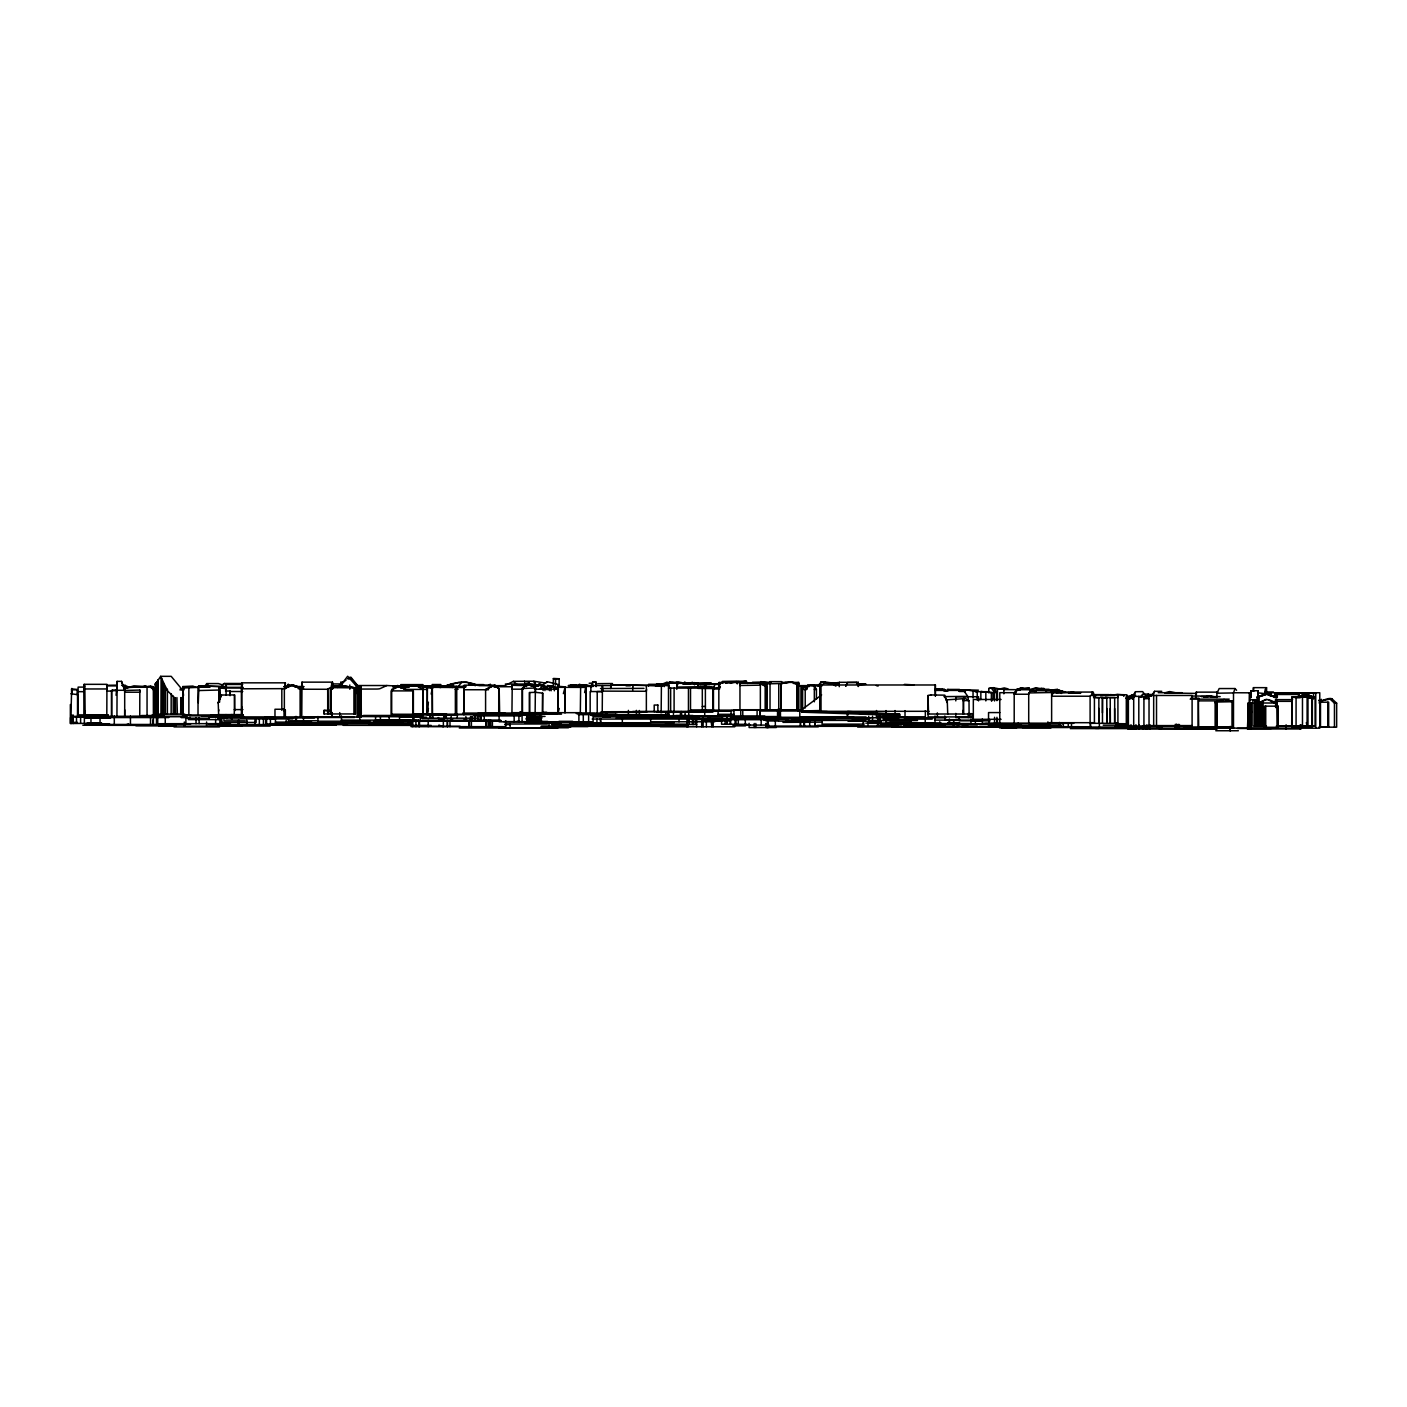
<?xml version="1.0" encoding="UTF-8"?>
<svg xmlns="http://www.w3.org/2000/svg" width="1407" height="1407" viewBox="0 0 1407 1407"><rect width="100%" height="100%" fill="white"/><g stroke="black" fill="none" stroke-linecap="round" stroke-linejoin="round"><path stroke-width="1.5" d="M802.641 711.045L802.641 687.337L800.952 686.933L800.952 710.781M124.713 709.814L124.695 716.251L124.695 687.689L151.2 686.405L153.785 690.345L153.785 716.251L70.913 716.356L71.528 693.757M1102.42 712.804L1102.472 698.065M125.012 689.975L125.03 685.332L121.582 685.35M183.086 690.714L171.179 676.327L160.662 676.327L167.38 690.731L175.013 698.118M863.388 725.924L863.423 721.721L863.212 726.311L818.522 726.311M963.25 698.54L963.215 700.58L963.25 698.54L965.237 698.382L969.018 700.58L969.106 717.289L971.938 717.289L971.938 713.666L969.106 713.666M356.903 685.754L361.142 685.754L360.72 716.99M116.939 716.251L117.115 681.375L121.53 681.375L124.449 689.254M226.052 689.219L226.175 684.47L242.708 684.47M543.084 686.51L541.519 685.279L512.042 685.279L511.937 689.184L523.105 689.184M124.695 690.046L124.643 692.209L139.75 692.209L139.821 690.046L124.695 690.468M400.678 688.164L400.766 684.611L422.891 684.611L422.804 688.076M106.809 716.251L106.932 684.33L84.209 684.33L84.068 715.09L107.882 715.213M340.775 685.596L340.863 682.237L343.501 682.254M1250.542 697.573L1250.805 690.749L1258.139 690.749L1257.946 697.45L1257.946 692.86L1264.682 693.581L1266.546 687.671L1253.461 687.636L1253.004 691.101M77.983 714.791L78.124 687.108L84.367 687.108M301.766 716.937L302.013 682.149L332.492 682.149L332.72 688.867M332.245 689.289L332.492 682.149M243.059 687.337L219.51 687.337L220.196 695.023M217.979 702.849L221.497 695.023L234.547 694.935L234.265 714.598M526.587 686.51L526.71 683.116L528.821 683.098L535.522 687.988L535.522 692.068M486.048 720.138L485.767 726.663L485.767 720.138M1249.469 721.562L1249.891 711.432L1251.685 711.432L1251.228 712.733L1249.891 711.432M661.501 685.754L610.814 684.857L610.656 688.48L600.508 688.498M407.608 687.443L407.696 685.543L423.19 685.543L423.648 687.513M427.271 713.912L427.429 686.335L399.254 685.965L391.691 689.43L391.691 714.246M697.802 687.091L697.978 683.239L698.523 686.194M581.759 686.071L581.021 685.561L610.814 685.561L610.656 688.498L643.984 688.375M243.165 714.844L182.822 715.02L182.892 686.563L192.829 686.071L196.276 687.407M683.784 684.083L711.326 683.116L677.013 683.239L676.785 687.091L697.802 686.739M241.388 688.797L241.846 682.835L285.34 682.835L285.005 688.639L241.388 688.797L241.388 716.937M541.519 685.279L541.185 689.184M339.667 686.387L339.826 683.943L331.384 683.943M1150.223 696.201L1150.293 695.216L1150.733 696.201M433.321 687.742L433.391 686.845L424.738 686.845M584.608 692.578L585.875 686.423L585.769 713.103L585.875 686.352L580.405 686.37L580.317 687.39M847.77 712.857L847.419 716.954L847.419 712.821M428.379 702.163L427.236 714.668L520.01 714.51M456.396 686.423L457.943 687.021M602.214 714.65L602.407 689.342M595.97 686.44C599.276 680.32 589.304 680.32 592.558 686.44M711.115 686.774L699.367 686.792M646.604 689.342L646.358 691.277L602.214 691.118M511.937 713.261L512.218 686.053M839.258 686.722L839.258 682.307L858.252 682.307L857.619 684.189M1276.237 697.643L1277.275 694.478L1299.101 694.478L1299.101 696.588L1298.01 696.606M359.383 698.101L360.72 689.694L356.094 685.737M816.429 699.191L816.429 689.483L814.319 685.596L807.864 684.928L806.703 689.483L806.703 688.357M175.259 697.978L175.541 714.123M85.299 711.01L84.543 715.09L84.543 685.402L84.842 715.09M218.613 711.151L218.859 709.832M428.414 708.495L427.236 714.668L427.236 687.249L432.354 687.935L432.547 718.186M431.175 694.091L432.354 687.935M1298.696 696.588L1299.101 694.478M198.932 685.948L226.334 686.686L198.932 685.948L198.281 702.779M462.551 686.933L464.292 686.757M116.06 695.287L117.045 685.895L106.897 685.895L106.809 691.083L111.628 691.083M727.806 714.809L726.909 718.836L726.909 714.721M525.972 686.405L526.218 685.315M355.197 694.882L357.167 686.862L347.652 676.257L339.72 686.686L342.429 684.083M714.809 684.488L713.683 688.639L720.402 686.95M559.265 708.46L558.104 712.681L557.981 686.282L557.981 712.681M563.363 693.651L565.104 687.32M299.199 688.779L303.631 688.216M464.029 687.583L464.345 686.563M529.401 712.47L529.401 692.543L535.346 692.314L535.135 712.47M1153.318 694.9L1154.584 691.312L1161.76 691.312M1235.047 688.551L1233.499 692.93L1216.914 693.211L1219.183 688.551L1235.047 688.551L1236.577 690.292M431.175 687.671L431.632 686.458L447.197 687.161M1320.962 700.862L1321.349 699.332C1316.846 704.344 1327.241 697.01 1331.831 698.734L1336.65 703.183L1336.65 727.173L1318.764 727.173M1132.512 699.209L1135.555 691.699L1142.642 691.628L1145.122 694.917M221.497 695.023L218.226 702.849L218.613 714.51M1036.66 690.239L1030.663 689.782L1028.71 694.231L1014.201 694.231L1016.171 689.782L1020.216 690.081M806 689.782L802.078 689.149L801.902 712.171L899.724 715.477L899.724 714.246L847.577 711.467M847.577 682.588L845.8 686.088L847.577 682.588L856.617 682.483L858.675 686.036M475.144 685.754L475.654 684.769L477.87 685.455C467.616 680.619 456.22 681.727 445.949 685.807M818.276 686.299L819.859 683.274M155.438 715.055L155.28 683.837L156.669 682.166M807.372 685.473L805.209 689.483L805.209 707.985M807.442 686.264L803.52 686.616L802.078 689.149M1291.96 701.337L1277.239 701.337L1276.852 706.138M158.217 714.123L158.217 680.021L160.662 676.327M286.342 687.601L288.329 684.382L285.357 688.639M658.986 684.98L658.406 685.701L660.323 685.297M1131.07 698.189L1135.555 691.699M1151.295 696.06L1154.584 691.312M1035.499 691.98L1037.399 689.289L1048.831 689.289L1051.803 690.802M1140.549 697.081L1142.695 694.108L1148.411 694.108L1149.273 695.093L1148.13 694.513L1145.579 697.766M1145.597 698.013L1148.411 694.108M540.306 689.184L541.185 687.812M339.791 686.704L343.079 682.377M457.257 687.97L461.531 682.36M1217.618 692.138L1196.126 692.138L1196.126 697.766L1196.495 692.138M456.061 688.322L456.888 689.324M204.156 686.897L206.829 683.573L218.437 683.573L222.165 684.804L224.346 683.468L241.881 683.468M823.711 683.257L833.454 682.747L838.396 684.769M1056.094 690.802L1057.22 689.448L1059.735 690.802M1050.994 690.784L1057.22 689.448M738.358 682.571L746.167 681.129L747.75 683.538M1247.78 721.017L1247.411 728.967L1301.018 728.967L1301.018 724.798M220.723 687.46L224.346 683.468M802.641 688.164L807.442 686.616M1231.16 701.724L1232.004 700.862L1225.655 700.862M656.7 685.666L667.182 685.174M1090.108 696.219L1092.36 693.985L1092.201 692.068L1053.509 692.068L1051.627 696.219L1090.108 696.219L1090.108 722.688M682.747 683.679L683.714 682.747M490.34 684.171L488.159 685.666M180.852 714.123L181.116 697.52M285.357 716.937L285.357 709.972L284.355 710.852L283.352 709.462M522.173 712.47L522.173 688.498L528.909 682.975L535.522 687.988M820.844 685.93L824.203 683.204L832.223 683.696M393.96 688.445L397.425 685.561L407.379 687.214M392.659 689.606L393.679 689.553M558.438 684.576L547.217 681.709L545.564 683.063L533.869 681.234L513.362 681.357L503.583 686.247M1014.728 692.437L1020.462 687.953C1029.097 687.882 1010.736 689.36 1019.213 689.043M155.438 688.674L152.695 686.581L146.486 686.827M349.077 677.787L349.798 678.596L347.722 678.825L350.923 677.242L358.38 686.493L358.38 716.937M336.695 687.249L346.175 680.021M337.504 687.478L340.459 685.227M392.993 686.176L397.126 686.071L386.925 685.526L379.82 688.727A12.03 8.512 -1.7 0 1 376.548 689.043L362.144 689.061M1050.73 691.699L1051.926 690.802L1052.348 691.699M821.635 694.882L799.792 711.221L799.792 716.954L866.079 716.954M541.414 686.124L547.217 681.709M111.575 716.251L111.575 690.644L116.939 690.644L115.866 689.905L111.628 690.644L111.628 716.251M1028.71 723.638L1028.71 692.947L1031.841 690.661L1046.808 690.661M1128.308 697.467L1131.457 695.216L1135.642 695.216M155.509 684.84L155.28 683.837M535.575 686.194L540.218 683.89L548.66 689.659M106.563 685.297L116.974 685.139M111.575 690.644L112.63 689.905M395.086 688.48L397.9 686.546M546.109 689.377L547.499 688.463M152.695 686.581L154.629 688.551M1292.013 697.432L1300.56 697.432L1296.076 697.45L1296.076 726.698M663.946 685.033L670.119 681.867L664.245 685.103M499.204 712.962L485.591 712.962L485.591 689.5L494.385 685.051L499.204 689.043L499.204 713.156M495.018 685.051L485.732 689.5M397.214 686.985L399.254 685.965M958.994 690.96L961.421 689.747L978.463 690.169M1268.024 699.578C1282.744 707.95 1272.93 699.297 1265.825 699.49L1259.159 702.709L1266.511 699.49M343.449 685.754L340.16 687.302M330.663 687.618L355.443 687.865L355.443 713.947L324.032 713.947L324.032 710.394L330.311 710.394L330.416 711.344M197.385 686.704L205.053 686.159M440.338 720.982L444.014 719.294M327.708 713.947L327.708 688.955L331.349 687.443M285.357 709.972L284.021 709.972L284.355 710.852L284.355 688.515L292.533 684.91L301.028 687.794L301.028 716.937M1178.925 725.133L1175.742 726.557L1175.742 725.133M293.447 684.91L284.355 688.515M437.26 720.982L441.13 719.294M156.617 682.166A7.316 3.711 -34.9 0 0 158.006 680.091L158.217 680.021M84.701 725.221L88.659 723.497M1313.593 697.292L1305.555 693.915L1297.782 697.221L1300.824 697.133M1298.784 696.377L1305.555 693.915M661.87 684.294L667.182 682.026M1257.049 726.17L1257.049 697.063L1265.72 693.757L1274.337 696.993M1257.049 697.063L1266.74 693.757M781.184 683.573L781.078 709.796L781.184 683.573L791.789 681.762L782.011 683.468M1258.087 726.188L1258.087 697.063L1267.478 693.985L1277.275 697.643L1277.275 694.478M1258.087 697.098L1267.478 693.985M182.822 688.005L209.608 686.897M1277.257 701.653L1275.604 702.269L1275.569 699.648L1292.681 699.648M988.787 692.86L988.787 688.48L993.412 687.671L996.947 692.385L996.947 700.686M993.412 687.671L988.787 688.48M124.678 725.308L128.477 723.937M935.585 690.204L942.637 689.219M494.385 685.051L499.204 689.043M1149.994 727.841L1146.265 729.037L1146.265 725.836M125.487 688.498L133.911 685.825L146.099 686.598M142.934 686.722L145.748 685.825M365.697 722.213L369.601 720.982M543.876 686.634L554.34 686.704L554.34 690.802M355.443 687.865L343.132 685.754L331.401 687.742M685.772 684.294L694.442 682.641L700.633 684.505M725.748 683.257L732.396 681.85M1203.724 697.38L1208.595 695.937L1215.877 697.081L1209.492 695.937L1205.289 697.133M730.251 683.345L736.301 681.586L737.25 683.89M704.766 686.423L705.663 688.392M1065.345 692.314L1052.471 692.754M1297.782 696.588L1306.91 694.319L1315.088 697.538L1315.088 726.188L1276.852 726.329M1299.101 696.588L1306.91 694.319M441.78 687.232L458.383 682.518L466.544 682.184L475.654 684.769M440.039 687.601L452.948 683.96L450.011 684.699M1276.237 697.802L1275.569 696.887L1277.45 696.359M1198.711 727.384L1198.359 699.455L1198.043 727.384L1232.866 727.384L1232.866 701.706L1215.138 702.075L1215.138 727.384M786.056 682.237L781.712 683.433L781.712 681.639L769.858 681.639L769.858 683.098L760.712 683.134L764.054 685.578M445.966 685.807L447.145 685.508M150.531 686.405L153.785 690.345M714.176 688.515L713.683 686.95L711.115 686.933M1307.982 726.698L1307.982 696.553L1291.89 696.905L1291.696 726.698L1312.344 726.698L1312.344 697.186L1307.982 697.186M688.902 683.257L692.578 682.307L694.566 684.84M1305.503 697.186L1307.982 696.553M601.457 715.424L607.085 714M1000.94 688.744L1004.264 687.9L1008.045 688.902M498.746 689.201L498.729 712.962M1091.832 692.701L1093.309 692.35L1094.417 696.254L1094.417 723.321M967.805 716.919L928.092 716.919L928.04 695.48L930.994 694.935M1211.146 697.221L1213.326 696.746M539.409 689.184L540.306 688.99M455.059 687.021L452.263 685.701L452.263 687.583M1321.349 700.862L1331.831 698.734M1054.406 690.116L1059.735 690.081M1050.677 690.221L1057.536 689.518M1205.799 696.975L1211.075 696.395M534.73 685.86L540.728 684.752L546.707 687.372L538.899 684.752L532.848 685.86M810.203 684.91L820.861 684.822M661.325 686.651L661.325 684.681L655.011 685.543L664.28 684.294M804.575 686.299L808.761 685.631L797.927 685.631M803.52 687.214L802.641 687.337M1025.035 688.744L1029.308 688.164L1029.308 689.588L1035.921 687.9L1041.532 689.395M686.493 684.031L690.151 683.573M1080.488 693.317L1068.23 692.649L1079.151 692.93M1100.661 695.849L1111.178 694.583M1105.41 695.885L1116.296 694.583M801.902 712.171L835.195 712.048L899.724 715.477M742.122 683.063L762.752 682.536L757.072 683.046M1266.159 687.636L1266.054 692.86M709.673 684.488L699.807 684.541L719.135 683.802M930.484 694.935L944.748 695.164L947.228 702.585L947.228 699.824L963.654 698.663L963.654 714.017M1296.076 697.45L1302.477 697.01L1302.477 726.698M698.382 686.809L705.663 686.335M549.75 686.546L553.901 686.317L557.102 689.184L554.34 689.131M719.575 682.747L722.952 683.046M829.479 682.817L836.039 683.362L832.715 682.712M1169.674 692.701L1164.978 692.701M459.104 686.792L452.298 687.108L465.506 687.003M148.227 686.51L151.2 686.405M1313.839 697.555L1315.088 697.538M126.349 687.337L147.049 686.528L147.049 716.251M1275.199 697.802L1275.199 693.968L1296.849 694.249M1149.027 698.593L1143.926 698.769L1146.512 695.744L1151.471 695.744M401.03 686.546L409.367 686.264M537.333 685.877L538.828 685.825M859.8 684.523L865.551 684.242M219.58 690.01L198.563 690.556M1061.933 692.314L1028.71 692.947M935.602 689.606L939.753 689.219M760.747 685.156L739.959 685.49L740.064 683.046L760.8 683.046M589.146 683.222L590.87 683.204M947.228 699.824L947.738 714.017M598.01 683.661L612.52 683.521M980.855 691.54L994.556 692.842L980.855 691.54L980.855 699.437L979.589 699.437M520.52 715.037L535.24 714.897M943.904 696.623L967.805 696.395L963.584 690.415L935.022 690.415M683.116 684.083L686.071 684.048M532.655 685.068L539.162 685.016M698.663 684.083L703.095 684.048M816.429 689.483L814.336 689.483L814.319 685.596M936.147 689.518L944.677 689.465L945.785 690.784M693.651 683.908L700.528 684.119L699.42 683.872M936.534 689.536L939.753 689.518M597.535 691.558L602.425 691.54L602.425 685.543L602.618 690.538M712.769 688.639L719.469 688.639L697.802 688.392M548.66 689.324L546.707 689.659M230.08 695.726L229.957 691.013L225.489 691.03M324.032 710.394L330.381 711.151M793.372 683.415L797.241 683.397L797.54 710.271M423.613 686L447.69 685.965L451.506 687.32M493.751 686.757L511.937 686.739M116.939 690.292L124.695 690.274L121.53 681.375M1056.182 692.754L1061.933 692.736M1108.892 694.653L1091.639 694.689L1117.774 694.741L1117.774 697.573M553.356 684.857L553.356 678.596L559.142 678.754L559.142 685.068M746.167 681.129L722.143 681.586L739.185 681.586M822.673 682.078L825.364 682.078M592.558 682.219L595.97 682.219M671.684 682.342L679.124 682.254M752.499 682.237L771.335 682.237M781.694 682.413L798.859 682.413L798.859 711.01L760.747 711.01M667.375 682.764L695.427 682.764M740.539 682.501L718.836 682.501L718.836 710.236M528.909 682.975L522.173 688.498L535.276 688.005L535.276 692.543M667.727 682.8L677.717 682.8L677.805 684.558M824.326 683.081L827.896 683.081M834.122 683.239L837.904 683.239L820.844 682.043L820.844 709.902M719.329 683.644L704.784 684.418L720.173 684.418M797.734 683.609L799.282 683.609M698.417 683.714L677.013 683.239M699.42 683.767L706.543 684.717M505.342 684.031L532.55 684.031M664.755 684.242L656.436 684.242L661.061 684.998M760.607 684.013L782.116 683.485M856.582 684.242L866.079 684.242M432.09 684.523L440.919 684.523M662.222 684.312L648.592 684.312L648.592 686.053M857.602 684.33L865.551 684.33M904.455 684.365L913.882 684.892M468.724 684.593L483.568 684.593M538.899 684.752L540.728 684.752M661.413 684.734L661.167 711.731M356.921 685.526L386.925 685.526M478.82 685.666L505.412 685.666M526.57 685.578L512.042 685.279M572.983 685.455L568.252 685.561L571.91 685.842M576.395 685.473L574.619 685.473L584.433 685.877M669.116 685.614L610.814 684.857M698.558 685.614L698.523 687.091M331.419 685.754L342.042 685.754M538.688 685.789L530.545 685.719L541.255 685.174L544.949 686.194L544.949 690.573M626.045 685.825L630.354 685.807M821.987 685.895L798.402 685.807M331.102 686.194L339.579 686.194M356.534 686.194L360.772 686.194M284.038 686.546L288.382 686.546M294.907 686.546L303.613 686.546M465.77 686.352L427.57 686.546L427.236 687.583L432.354 687.583M551.21 686.317L553.901 686.317M580.405 686.423L591.239 686.423L591.239 687.302L590.87 685.543L590.87 691.558M284.003 686.827L288.224 686.827M294.555 686.827L303.842 686.616M406.57 686.809L398.515 686.546M465.84 686.897L423.173 686.809L445.544 686.809M803.52 686.616L809.113 686.616M392.746 686.95L405.638 687.443M550.418 687.144L558.896 687.144M358.38 687.284L359.401 687.284L359.401 714.862L360.385 714.862M394.329 687.267L409.226 687.267M422.487 687.267L457.732 687.513M585.769 687.39L558.104 687.32L558.35 685.508L558.526 687.32M124.695 687.689L125.188 690.468M151.059 687.83L155.438 687.83M219.228 687.97L242.848 687.97M292.533 684.91L301.028 687.794M668.518 688.093L713.455 688.111L713.455 710.482L689.905 710.57M225.489 688.621L218.859 687.583L218.859 702.251M1022.977 688.164L1029.308 688.164M1034.901 688.41L1043.959 688.41M84.068 688.973L106.809 688.955M180.272 688.779L184.405 688.779M327.708 688.955L328.007 713.947M534.484 689.166L558.526 689.166M427.271 689.43L405.181 689.43L398.445 686.141M457.715 689.324L456.536 687.636L455.376 689.324L456.536 687.636L457.732 689.324L455.358 689.324L455.376 714.949M934.828 689.465L944.677 689.465M959.539 689.43L947.368 689.43L951.185 690.221M994.098 688.603L991.179 688.005L1003.877 689.272L1003.877 693.827M488.51 689.747L464.029 689.747L464.187 685.174L492.098 685.121L495.581 687.232M499.204 689.747L499.643 713.156M1003.877 689.588L1030.663 689.782M1041.532 689.588L1038.208 689.395L1041.532 689.588L1041.532 688.41M77.244 689.817L71.616 689.817L71.863 688.428L72.074 694.46M179.903 689.905L183.948 689.905M1045.594 690.802L1062.69 690.802M975.262 691.699L989.297 691.699M602.425 691.54L590.166 691.558L590.166 713.103M965.431 691.47L959.187 691.47L965.747 689.799L977.232 691.699L977.232 700.018M1054.16 691.699L1065.416 691.699M1264.77 691.963L1273.441 691.963M1071.079 692.174L1073.787 692.174M1265.35 692.754L1315.756 692.754L1315.756 728.193M991.02 687.671L994.556 692.385L996.947 692.385L994.063 690.432M1016.241 692.684L999.779 692.684L999.779 723.515M1062.338 692.736L1080.805 692.736M1158.19 692.701L1182.003 692.701M1297.729 692.754L1319.766 692.754L1319.766 728.193L1216.914 728.087M542.645 712.47L542.645 693.106L542.416 712.47M1148.094 694.495L1152.755 694.495M70.913 693.757L78.141 694.724L77.156 694.583L77.156 689.43L71.528 688.867L71.616 693.897M1123.788 694.865L1116.666 694.513L1126.919 694.812L1126.919 723.761M1148.182 695.111L1152.421 695.111M1091.814 695.586L1095.437 695.48M1126.919 696.201L1133.268 696.201M1191.606 696.043L1210.706 696.043M1276.325 696.219L1270.451 696.219L1270.451 692.807M1148.2 696.377L1133.69 696.377L1133.69 726.557M1297.535 696.518L1301.493 696.518M1201.261 696.623L1220.186 696.623M1303.621 696.905L1306.47 696.905M1138.808 696.905L1147.901 696.905M1300.56 697.432L1292.013 697.186L1292.013 726.698M1093.556 697.573L1117.914 697.573M1133.972 697.52L1128.396 697.52L1128.396 726.188L1163.695 726.188M1098.849 697.854L1094.417 697.239M1126.303 697.819L1130.718 697.819M1308.879 698.065L1312.027 698.065L1312.027 726.469M1102.384 698.065L1106.869 698.065M1128.801 698.998L1128.801 697.89L1131.879 697.89M1126.233 698.382L1132.793 698.382M963.654 698.663L963.285 700.58L969.018 700.58M1190.181 699.156L1229.243 699.156M1001.081 699.472L973.327 699.49L973.327 719.311L1001.081 719.311M1249.908 699.736L1257.946 699.736M1319.625 699.56L1319.238 703.183M1226.412 699.912L1227.467 699.912M1318.764 700.352L1320.962 700.352M1198.711 700.879L1224.002 700.862M1319.942 702.199L1328.665 702.199L1328.665 726.768L1319.942 726.768M1249.821 703.183L1247.78 703.183L1247.78 728.967M1252.986 703.254L1250.454 703.254L1250.647 728.967M71.247 704.608L70.35 704.608L70.35 723.515L101.55 723.268M657.896 705.048L654.185 705.048L654.255 711.731M702.269 706.437L705.399 706.437M284.355 709.251L274.981 709.251L274.981 716.937M234.265 709.603L242.901 709.603M739.959 709.726L761.451 709.726M702.269 709.955L705.399 709.955M735.052 709.972L797.241 709.796M691.03 710.113L747.75 710.166M760.712 710.271L799.282 710.218M733.962 710.623L731.077 710.623L731.077 714.316M820.299 710.535L801.902 710.94L827.316 711.573M632.693 711.485L730.479 711.238M929.06 711.309L819.982 711.309L819.982 684.98L935.462 684.98L935.462 695.937M610.656 711.713L679.37 711.678M602.214 711.924L646.868 711.924M668.518 711.924L691.101 711.924M542.733 712.276L546.707 712.276M600.508 712.188L630.354 712.276M656.436 712.311L712.927 712.135M511.937 712.681L580.88 712.681M999.779 712.575L988.541 712.575L988.541 719.311M462.692 713.103L548.66 712.997M602.618 713.103L580.317 713.103L580.651 685.508L580.88 687.32M477.677 713.455L505.623 713.455M516.686 713.349L557.102 713.542M462.692 713.736L478.978 713.736M576.254 713.595L594.686 713.595M155.28 714.123L184.739 714.123M412.532 713.912L446.564 714.053M520.379 714.158L561.499 714.158M590.782 714.14L615.774 714.14M928.04 714.017L969.018 714.017M358.38 714.281L359.401 714.281M517.969 714.387L391.146 714.246L391.146 690.89L413.377 690.89L413.377 714.246M615.615 714.422L617.304 714.422M660.657 714.334L661.906 714.334M718.098 714.316L733.962 714.316M869.737 713.56L891.862 714.246M893.832 714.246L899.724 714.246M217.979 714.598L242.901 714.598M578.207 714.65L641.275 714.563M77.526 714.879L108.304 714.862M415.452 714.897L457.732 714.949M591.133 714.897L668.782 714.879M152.026 715.055L159.958 715.055M182.488 715.196L190.719 715.196M520.379 715.073L525.972 715.073M141.491 715.53L164.162 715.53M185.882 715.424L190.807 715.424M210.364 715.53L222.675 715.53M363.393 715.46L417.052 715.46M419.99 715.46L421.133 715.46M591.046 715.424L668.589 715.407M675.712 715.495L693.035 715.495M719.452 715.583L731.587 715.583M189.769 715.829L220.002 715.829M473.825 715.899L520.783 715.899L520.783 711.801M731.499 715.829L668.483 715.811L668.518 685.614M153.451 716.198L163.106 716.198M201.465 716.216L243.71 716.216M359.893 716.11L423.12 715.97M526.57 716.181L541.801 716.181M637.617 716.181L657.157 716.181M689.342 716.163L764.845 716.128M163.054 716.409L185.988 716.409M222.2 716.392L242.901 716.392M534.941 716.427L545.054 716.427M656.19 716.409L666.179 716.409M132.487 716.655L186.955 716.532M208.553 716.638L243.657 716.603M361.247 716.55L400.977 716.761M689.342 716.62L710.007 716.62M733.821 716.55L778.282 716.55L778.282 710.183M876.508 716.796L925.349 716.796M209.027 716.849L361.318 716.99L361.142 685.754M593.631 716.919L688.515 716.972M690.556 716.796L699.138 716.796M748.823 717.007L775.714 717.007M74.747 717.218L166.659 717.271M265.079 717.165L272.765 717.165M400.555 717.236L426.532 717.236M602.794 717.201L610.339 717.201M690.151 717.236L665.722 717.236L665.722 713.191M730.409 717.253L853.82 717.324M897.174 717.253L907.11 717.253M84.156 717.552L168.787 717.552M181.169 717.605L189.91 717.605M302.98 717.482L354.511 717.482M537.456 717.464L530.034 717.711M635.454 717.517L666.883 717.588M973.345 717.588L955.793 717.588L955.793 713.402M263.584 717.939L314.5 717.922M526.693 717.711L541.431 717.711M629.404 717.676L692.736 717.763M803.907 717.834L807.126 717.834M827.703 717.869L899.108 717.693M904.226 717.834L945.785 717.834M85.933 718.203L110.502 718.203M186.252 718.203L209.397 718.203M218.067 718.08L226.773 718.08M241.054 718.221L271.973 718.186M477.87 718.186L422.118 718.186L422.118 713.894M526.482 718.08L542.012 717.975M616.213 718.08L642.507 718.08M663.506 718.027L693.405 718.027M708.002 718.186L722.442 718.186M777.649 718.062L826.929 718.027M526.253 718.414L536.331 718.414M675.114 718.274L748.436 718.467M854.295 718.291L869.649 718.291M275.438 718.643L270.425 718.643L270.425 723.638L412.409 723.726M422.065 718.836L452.896 718.836M530.263 718.836L540.499 718.836M869.579 718.66L722.442 718.836L722.442 714.721M292.832 718.907L225.982 718.907L225.982 714.545M592.171 719.065L712.206 719.047M766.797 718.995L786.97 718.995M852.361 718.942L868.735 718.942M884.475 719.135L932.19 719.135M526.112 719.206L540.745 719.206M769.893 719.417L787.709 719.417M188.257 719.593L218.789 719.593L218.789 715.372M537.386 719.434L541.062 719.434M692.209 719.487L710.746 719.487M711.151 719.698L778.739 719.698M944.818 719.68L959.873 719.68M418.635 719.927L375.546 719.927L375.599 716.057M452.28 719.997L449.994 721.123L449.994 726.61M533.605 719.751L540.253 719.751M707.053 719.786L716.057 719.786M763.737 719.909L778.423 719.909M792.141 719.786L834.896 719.874M972.325 719.786L983.475 719.786M341.461 720.12L410.352 720.155M451.172 720.314L500.558 720.067M935.022 720.12L979.325 720.12M703.764 720.595L721.316 720.595M786.249 720.472L865.604 720.349M917.522 720.507L868.735 720.507L868.735 716.356M245.24 720.859L223.959 720.859L223.959 716.726M289.807 720.789L317.929 720.771M392.36 720.894L500.962 720.718M990.123 720.841L959.187 720.841L959.187 716.691M1248.8 724.904L1249.346 692.824L1251.157 692.824L1233.499 692.754L1233.499 728.193M436.117 720.982L501.261 720.982M526.71 720.982L541.73 720.982M710.676 720.929L730.532 720.929M766.076 720.964L777.86 720.964M778.493 721.14L808.972 721.14M971.393 721L982.473 721M1249.908 721.175L1249.047 728.967M1250.243 721.052L1251.228 721.052M369.742 721.228L317.929 721.228L317.929 716.515M373.752 721.474L449.818 721.211M517.196 721.246L519.236 721.246M528.786 721.439L547.692 721.439M559.001 721.316L572.667 721.316M848.034 721.228L880.975 721.228M503.706 721.58L543.331 721.738M550.172 721.773L593.121 721.773L593.121 715.723M650.667 721.773L714.809 721.773M392.535 722.02L409.648 722.02M275.438 722.125L311.686 722.125M351.732 722.213L403.053 722.213M782.96 722.354L822.374 722.125M889.681 722.336L911.49 722.336M72.074 722.389L77.455 722.389M542.328 722.6L584.397 722.6M886.129 722.442L911.666 722.442M948.142 722.653L959.644 722.653M1249.908 722.653L1248.255 720.841M302.698 722.846L394.013 722.706M408.417 722.706L412.444 722.706M551.949 722.846L561.305 722.846M590.078 722.881L674.217 722.741M891.563 722.917L934.09 722.917M947.808 722.793L957.675 722.793M1051.627 722.688L1094.417 722.688M87.128 722.969L101.55 722.969M331.401 723.128L384.779 723.128M525.11 723.022L560.953 723.022M576.641 723.11L603.146 723.11M865.797 723.145L941.213 723.11M605.995 723.321L630.055 723.321M869.368 723.339L881.274 723.339M1073.787 723.339L982.297 723.268L982.297 719.03M1091.832 723.321L1117.914 723.321M230.484 723.62L157.742 723.708L157.742 717.13M569.606 723.655L650.016 723.673M879.164 723.673L913.653 723.673M919.967 723.814L957.886 723.814M985.445 723.55L1062.69 723.638M1115.575 723.638L1127.517 723.761L1127.517 696.377L1126.303 696.377L1126.303 723.761M101.937 723.954L109.64 723.954M190.789 723.866L156.494 723.866L156.494 717.64M273.327 724.095L282.051 724.095M297.633 723.937L347.423 723.954M505.148 724.007L547.376 724.007M571.805 723.884L645.022 724.025M882.189 724.025L991.108 724.113M1004.827 724.816L1008.45 724.06L979.641 724.587M265.677 724.13L344.873 724.165M647.185 724.412L687.267 724.412L687.267 720.191M746.625 724.324L721.58 724.236L721.58 720.085M864.004 724.13L822.093 724.13L822.093 719.856M918.279 724.324L941.16 724.324M957.34 724.236L1001.432 724.394M1003.42 724.412L1009.452 724.412M90.013 724.429L166.536 724.482M208.447 724.535L344.381 724.675M368.652 724.447L412.269 724.711M504.744 724.623L510.108 724.623M551.544 724.535L610.392 724.535M616.178 724.587L633.766 724.587M665.036 724.482L696.658 724.482M744.62 724.552L748.366 724.552M1029.924 724.57L1049.815 724.57M122.11 724.746L158.639 724.746M269.986 724.939L323.962 724.939M559.933 724.992L591.679 724.834M628.419 724.798L687.935 724.992M744.672 724.957L749.966 724.957M990.123 724.834L1020.726 724.834M82.802 725.221L133.577 725.221M154.788 725.01L185.073 725.01M284.689 725.168L336.132 725.168M733.223 725.027L768.89 725.097M988.33 725.291L1021.535 725.291M1103.229 725.203L1128.801 725.097M107.495 725.308L175.981 725.414M343.185 725.326L431.228 725.396M592.769 725.326L688.234 725.449M817.291 725.414L858.886 725.432M898.158 725.361L881.222 725.291L881.222 721.879M996.596 725.467L1016.399 725.467M1020.48 725.396L1060.772 725.502M135.899 725.766L176.016 725.766M732.977 725.854L745.499 725.854M817.731 725.731L859.255 725.643M903.259 725.66L945.187 725.66M1037.364 725.625L1060.984 725.625M1143.926 725.607L1192.098 725.59M158.973 725.942L173.905 725.942M217.997 726.082L270.25 726.082M619.977 726.153L668.606 726.153M683.837 726.065L688.111 726.065M901.5 725.924L768.099 726.1L768.099 720.226M977.337 726.047L939.753 726.03L939.753 721.756M1266.493 726.118L1252.881 726.118L1252.881 699.684M1276.29 726.118L1313.839 726.17M241.652 726.17L184.317 726.17L184.317 722.002M432.336 726.276L460.159 726.276M541.009 726.276L686.985 726.399M957.041 726.223L958.941 726.223M961.702 726.469L968.385 726.469M996.121 726.293L1031.524 726.417M1180.491 726.205L1186.347 726.399M1266.142 726.188L1254.675 726.223L1254.675 699.684L1255.871 699.736L1255.871 726.223M541.466 726.504L588.003 726.557M660.27 726.628L688.322 726.628M974.049 726.733L1005.214 726.733M1009.399 726.733L1012.266 726.733M1017.877 726.557L1079.31 726.716M1114.924 726.54L1184.887 726.522M173.976 726.909L219.562 726.909M686.792 726.786L734.771 726.786M775.169 726.874L818.258 726.874M857.637 727.014L957.446 726.927M968.438 727.032L1089.44 726.803M1124.422 726.839L1129.979 726.839M1183.815 726.944L1229.243 727.05M554.551 727.05L570.714 727.05M891.95 727.138L1046.034 727.138M1278.224 727.296L1264.524 727.296L1264.524 706.156L1278.224 706.156L1278.224 727.296L1277.996 706.156M776.295 727.542L749.104 727.542L749.104 723.304M1022.186 727.542L1068.493 727.542M1092.395 727.63L1125.582 727.63M498.782 727.771L568.481 727.771M999.515 727.894L1050.976 727.894M459.298 728.017L557.84 728.017M1086.45 728.123L1157.152 728.175M1158.19 728.087L1162.393 728.087M1095.437 728.386L1099.131 728.386M1107.995 728.263L1142.22 728.263M1161.303 728.404L1217.196 728.474L1175.337 728.545L1175.337 724.271M1237.439 728.474L1271.348 728.474M1070.182 728.597L1134.64 728.597M1216.967 729.072L1127.816 729.037L1127.816 724.711M1215.754 730.743L1238.371 730.743M553.356 678.596L559.142 678.754M439.072 686.985L433.391 686.845M991.179 688.005L1003.877 689.272M297.985 688.568L302.294 688.568M301.766 689.237L327.813 689.272M77.983 691.664L84.244 691.681M1190.867 698.206L1198.993 698.206M661.87 684.242L666.689 684.259M230.08 691.488L242.743 691.523M943.921 691.013L947.966 691.03M1232.866 701.706L1224.002 699.49L1215.138 702.075L1216.51 705.962M820.844 682.043L837.429 683.327L839.258 682.307M1196.126 693.422L1164.978 692.93L1169.674 691.558L1175.232 692.701M544.949 686.194L543.084 686.176L543.084 690.538M928.04 695.48L928.532 714.017M353.931 687.917L353.931 713.947M676.292 682.307L681.217 682.395M1336.65 703.183L1334.452 703.148L1329.668 698.734M526.658 715.125L532.532 715.301L532.532 714.07M565.104 712.681L564.893 686.827L564.893 712.681M1128.009 696.834L1133.374 697.116M463.079 687.021L452.861 686.458M586.297 685.877L570.275 685.033L584.485 685.895M206.723 686.686L210.1 686.915M571.049 685.455L578.47 685.86M572.086 685.561L575.727 685.842M557.981 686.282L565.104 686.845M1051.803 690.098L1037.399 689.289M358.293 686.493L349.798 677.242M359.401 691.505L360.385 691.611M535.135 692.314L542.645 693.106M1131.457 695.216L1135.15 695.638M449.835 687.355L446.23 686.581M357.167 686.862L355.443 685.016M343.132 685.772L355.127 687.882L355.127 713.947M445.896 686.581L450.451 687.337M547.305 685.438L554.34 686.704M357.818 689.166L360.72 689.694L360.385 716.99M198.563 686.159L204.666 687.267M826.648 683.098L824.52 683.327M669.697 681.867L677.471 683.257M397.425 685.561L406.693 687.284M588.812 685.948L579.016 684.435L586.825 685.948M589.955 685.877L584.925 685.016L589.058 685.895M1095.543 695.797L1094.294 695.48M1307.085 696.905L1312.027 698.065M1054.969 689.448L1057.536 690.098M876.35 685.596L878.126 686.053M792.686 682.237L797.241 683.397L797.241 710.271M975.262 691.189L977.232 691.699M1092.201 692.068L1093.309 692.35M1031.841 690.661L1035.886 691.716M769.858 683.098L760.8 681.621L760.712 683.134L765.777 686.37L765.707 684.013M1157.152 727.982L1161.092 729.037M287.978 684.382L299.075 687.337M292.076 685.508L298.653 687.32M447.215 685.965L451.225 687.32M464.204 719.399L468.865 721.123L468.865 726.61M1268.393 694.724L1274.267 696.905M462.639 686.458L464.292 687.108M1305.626 694.319L1312.186 696.905M438.896 725.062L442.924 726.663M1304.606 693.915L1312.872 697.274M824.15 682.747L825.258 683.204M1265.72 693.757L1269.888 695.533M684.523 682.026L689.254 684.259M183.121 697.872L182.769 714.123M125.03 685.332L128.828 687.161M399.113 685.965L406.025 689.43L399.535 686.106M398.744 686.141L405.304 689.43M176.913 697.573L177.37 714.123M791.402 681.762L797.241 684.752L796.714 709.796M659.092 684.593L661.097 685.666M417.387 686.159L423.155 689.43L423.243 713.912L423.155 689.43L417.861 686.352M356.217 685.455L359.401 687.284M661.923 686.317L658.335 684.119L658.406 685.701M765.162 686.124L760.36 682.958L760.36 709.796M832.223 683.696L835.881 686.141M538.811 683.89L541.976 686.053M115.866 689.905L116.869 690.644M517.055 684.541L513.362 681.357M1128.801 697.89L1129.927 698.998M1092.36 693.985L1094.417 696.254M438.28 717.517L441.007 720.859M206.829 683.573L209.52 686.897M633.467 685.649L632.886 684.857L632.693 690.257M180.852 697.784L180.676 714.123M856.617 682.483L858.288 686.036M944.976 697.01L947.228 702.585M183.543 695.445L183.262 693.053M590.87 686.423L591.151 687.302M524.424 681.199L525.497 685.156M407.696 685.543L408.171 687.443M535.047 681.867L535.803 685.385M599.91 718.66L600.771 722.881L600.771 718.66M533.869 681.234L534.66 685.174M241.846 707.07L242.074 716.937M1306.347 722.582L1307.103 726.698L1307.103 696.553M152.642 720.366L153.398 724.482L153.345 690.468M837.605 683.591L837.429 682.501M84.209 684.33L84.543 686.546M152.8 720.296L153.398 724.482M711.309 722.741L711.836 726.786L711.836 720.595M226.175 684.47L226.439 686.546M1275.199 693.968L1275.569 696.887M726.839 720.208L727.296 724.236L727.296 720.155M488.581 722.319L489.056 726.663L489.056 720.138M1253.461 687.636L1253.813 691.154M1266.054 693.282L1270.873 692.807L1270.873 696.219M949.162 719.294L949.496 723.532L949.496 719.294M182.892 686.563L183.244 715.02M592.593 682.008L592.857 686.598M1250.805 690.749L1251.157 697.573M1090.302 722.846L1090.495 727.173L1090.495 722.846M766.006 723.462L766.182 727.542L766.182 723.462M596.005 682.008L596.181 686.598M1258.139 690.749L1258.227 692.86M234.547 694.935L234.828 710.693M302.013 682.149L302.241 688.814M219.51 687.337L219.633 702.163M117.115 681.375L117.238 685.49M330.856 692.138L330.768 687.777L330.663 713.947M963.267 710.183L963.285 714.017L963.215 698.663M330.663 687.794L330.768 713.947M1114.625 708.53L1114.678 723.321L1114.678 697.573L1110.229 697.573L1110.316 723.321L1110.264 708.53M1106.817 708.583L1106.869 723.321L1106.781 697.573M1098.885 708.46L1098.937 723.321L1098.849 697.573M332.228 712.575L332.245 716.937L332.07 712.575M1123.788 694.812L1123.788 696.377M1334.452 703.148L1334.452 727.173M1327.839 702.199L1327.839 726.768M1320.487 702.199L1320.487 726.768M1320.223 702.199L1320.223 726.768M1313.575 692.754L1313.575 699.015M1300.174 724.798L1300.174 728.967M1286.104 724.798L1286.104 728.967M1277.345 706.156L1277.591 727.296M1277.239 701.337L1277.239 726.329M1276.219 707.369L1276.219 703.008L1261.833 703.008L1261.833 726.311M1275.938 703.008L1275.938 707.246M1275.569 699.648L1275.674 707.58M1266.546 687.671L1266.546 694.196M1266.318 689.254L1266.318 693.44M1265.737 706.156L1265.737 727.296M1265.174 689.342L1265.174 693.51M1263.117 703.008L1263.117 726.311M1260.443 702.41L1260.443 726.329M1259.159 697.081L1259.159 726.329M1251.298 703.254L1251.298 713.208M1251.228 703.254L1251.016 728.967M1250.243 712.698L1250.243 728.967M1249.821 692.824L1249.908 728.967M1249.469 721.175L1249.469 728.967M1248.255 703.183L1248.255 728.967M1232.004 700.862L1232.004 727.384M1230.246 726.364L1230.246 730.743M1230.123 727.102L1230.123 730.743M1217.213 701.706L1217.213 727.384M1216.914 692.138L1216.914 697.573M1216.439 701.706L1216.439 727.384M1192.098 727.05L1192.098 695.463L1149.027 695.463L1149.027 725.607M1179.734 725.133L1179.734 726.557M1179.119 724.394L1179.119 728.545M1178.257 724.394L1178.257 728.545M1176.797 724.324L1176.797 728.545M1176.481 724.324L1176.481 728.545M1175.988 725.133L1176.076 726.557M1156.519 695.463L1156.519 725.59M1153.67 695.463L1153.67 725.59M1150.135 724.886L1150.135 729.037M1146.898 724.886L1146.898 729.037M1143.926 696.905L1143.926 726.522M1143.539 725.836L1143.539 729.037M1143.363 725.836L1143.363 729.037M1139.142 724.939L1139.142 729.037M1138.808 696.377L1138.808 726.557M1135.941 724.711L1135.924 729.037M1130.982 724.693L1130.982 729.037M1117.914 694.812L1117.914 723.761M1116.296 722.829L1116.296 727.173L1059.735 727.173L1059.735 722.917M1102.472 697.573L1102.472 723.321M1099.377 722.811L1099.377 727.173M1071.501 722.952L1071.501 727.173M1068.265 722.917L1068.265 727.173M1063.34 722.934L1063.34 727.173M1061.265 692.314L1061.265 693.493M1059.401 722.424L1059.401 726.17L1047.916 726.17L1047.916 721.861M1051.627 692.842L1051.627 723.339M1050.255 722.424L1050.255 726.17M1018.193 723.022L1018.193 726.557M1016.786 725.906L1016.786 727.595L1001.696 727.595L1001.696 725.906M1016.558 725.906L1016.558 727.595M1014.201 692.684L1014.201 723.638M1001.925 725.906L1001.925 727.595M997.457 689.272L997.457 699.982M997.457 719.223L997.457 723.515M996.947 717.289L996.947 723.515M994.556 692.385L994.556 700.985M994.556 717.289L994.556 723.515M993.588 692.983L993.588 699.56M991.847 692.772L991.847 700.932M991.372 692.666L991.372 700.862M988.787 719.135L988.787 723.515M985.832 692.666L985.832 700.932M978.551 700.897L978.551 696.729L955.793 696.729L955.793 700.897M975.368 720.278L975.368 724.236M973.046 691.699L973.046 697.942M973.046 716.691L973.046 720.841M970.971 719.17L970.971 723.532L910.575 723.532L910.575 719.329M970.127 713.666L970.127 717.289M968.209 696.729L968.209 700.897M968.209 713.402L968.209 717.588M953.946 721.826L953.946 726.03M953.524 721.756L953.524 726.03M944.818 716.005L944.818 720.12M937.379 712.874L937.379 716.919M935.215 684.98L935.215 695.937M935.022 716.005L935.022 723.532M925.349 710.676L925.349 717.834M925.226 719.294L925.226 723.532M905.018 710.623L905.018 716.796M895.063 710.553L895.063 716.796M886.058 710.57L886.058 716.796M886.111 719.452L886.111 723.145M886.217 724.183L886.217 725.695L878.408 725.695L878.408 724.183M884.001 714.246L884.001 715.477M883.42 716.286L883.42 720.507M881.679 724.183L881.679 725.695M880.078 716.128L880.078 720.507M879.832 716.198L879.744 720.507M878.478 716.444L878.478 720.507M878.056 716.286L878.056 720.507M877.476 721.562L877.476 725.924M876.508 710.517L876.508 717.693M872.516 716.286L872.516 720.507M867.996 721.721L867.996 725.924M858.252 682.307L858.252 686.546M820.422 684.98L820.422 711.309M815.163 720.226L815.163 726.1M814.934 720.226L814.934 726.1M814.336 689.483L814.336 701.812M809.693 720.226L809.693 726.1M804.487 720.226L804.487 726.1M803.784 720.226L803.784 726.1M798.226 682.413L798.226 711.01M780.428 710.764L780.48 717.289M779.724 709.392L779.724 715.442L777.508 715.442L777.631 709.392M779.601 709.392L779.601 715.442M778.757 684.013L778.774 709.796M775.292 720.226L775.38 726.1M770.034 684.013L770.016 709.796M768.363 723.462L768.363 727.542M767.765 723.462L767.765 727.542M767.519 723.18L767.519 727.542M767.026 684.013L767.026 709.796M766.921 723.18L766.921 727.542M766.428 709.796L766.481 685.807L765.162 685.807L765.162 709.796M761.187 719.012L761.187 725.097M759.973 710.13L759.973 716.55M757.089 710.166L757.089 716.55M755.823 723.462L755.823 727.542M754.222 723.462L754.222 727.542M745.305 720.173L745.305 724.236M742.773 710.043L742.773 716.55M740.75 710.095L740.75 716.55M739.959 682.501L739.959 710.06M738.306 720.173L738.306 724.236M736.019 720.173L736.019 724.236M735.087 720.155L735.087 724.236M733.962 709.99L733.962 716.55M730.638 720.155L730.638 724.236M730.198 720.138L730.198 724.236M725.15 720.085L725.15 724.236M719.575 682.501L719.575 689.061M718.098 710.623L718.098 716.128M713.191 720.384L713.191 726.786M712.857 688.111L712.857 710.482M706.367 720.278L706.367 726.786M705.382 688.111L705.399 710.482M704.731 711.766L704.731 716.128M703.131 717.64L703.131 726.786M702.304 688.111L702.322 710.482M701.688 720.613L701.688 726.786M696.658 720.278L696.658 726.786M695.885 720.191L695.937 724.482M693.581 720.191L693.633 724.482M693.211 720.261L693.211 724.482M692.42 720.314L692.42 724.482M690.52 688.093L690.52 711.924M689.324 720.314L689.324 724.482M688.744 711.573L688.744 715.811M688.779 717.658L688.779 721.773M688.463 688.093L688.445 711.924M687.425 720.314L687.425 724.482M685.103 711.573L685.103 715.811M681.463 711.573L681.463 715.811M681.375 711.573L681.375 715.811M680.425 711.573L680.478 715.811M679.018 717.623L679.018 721.773M676.785 682.835L676.785 689.307M674.111 688.129L674.094 711.537M673.478 711.573L673.478 715.811M670.647 688.093L670.647 711.924M668.941 682.835L668.941 686.651M668.712 711.573L668.712 715.811M667.446 713.208L667.446 717.236M664.245 684.294L664.245 686.651M657.843 705.048L657.896 711.731M650.667 717.552L650.667 722.741M646.358 685.614L646.358 711.924M639.341 710.482L639.341 714.879M636.386 710.359L636.456 714.879M628.384 710.359L628.384 714.65M622.334 718.449L622.334 722.881M597.219 691.558L597.219 713.103M596.937 718.66L596.937 722.881M588.636 715.723L588.636 721.773M583.289 715.512L583.289 721.861L499.116 721.791L499.116 715.196M578.893 715.512L578.893 721.861M555.536 678.754L555.536 685.051M551.122 686.704L551.122 690.802M549.557 686.51L549.557 690.626M549.029 722.495L549.029 726.276M539.954 715.512L539.954 721.861M531.213 713.701L531.213 714.932M529.648 692.543L529.648 712.47M526.957 713.085L526.957 721.844M522.489 688.463L522.489 712.47M522.085 713.085L522.085 721.844M520.01 711.784L520.01 715.899M518.919 715.196L518.919 721.791M514.153 715.196L514.153 721.791M510.108 723.585L510.108 727.771M505.817 720.665L505.817 726.663L411.09 726.663L411.09 720.507M492.415 720.665L492.415 726.663M490.726 720.103L490.726 726.663M488.141 720.138L488.141 726.663M484.237 714.422L484.237 720.718M481.282 714.422L481.247 720.718M480.016 716.321L480.016 720.718M477.993 716.48L477.993 720.718M475.109 716.48L475.109 720.718M474.81 716.515L474.81 720.718M472.347 716.515L472.347 720.718M471.943 716.515L471.943 720.718M471.398 720.366L471.398 726.663M470.518 716.515L470.518 720.718M469.481 720.419L469.481 726.663M465.875 716.515L465.875 720.718M464.029 714.668L464.029 687.513L456.747 687.513L456.747 714.949M463.853 687.513L463.853 714.668M457.257 713.894L457.257 718.186M451.172 716.11L451.172 720.718M447.514 721.123L447.514 726.61M447.303 720.331L447.303 726.663M446.318 713.894L446.318 718.186M445.984 713.894L445.808 718.186M444.067 713.894L444.067 718.186M443.909 713.894L443.909 718.186M443.363 720.331L443.363 726.663M432.688 713.894L432.688 718.186M432.213 687.917L432.213 714.668M430.577 713.894L430.577 718.186M429.909 713.894L430.173 718.186M429.874 713.894L429.874 718.186M428.203 720.331L428.203 726.663M420.306 716.655L420.306 720.859M419.497 720.648L419.497 726.663M418.829 720.331L418.829 726.663M415.927 720.384L415.927 726.663M413.957 715.899L413.957 719.927M413.13 690.89L413.13 714.246M412.743 720.63L412.743 726.663M399.553 715.635L399.553 719.927M389.194 715.846L389.194 719.927M380.418 716.057L380.418 719.927M359.787 715.794L359.787 720.155M357.167 686.37L357.167 716.937M349.798 684.98L349.798 689.254M341.461 715.846L341.461 721.228M340.863 682.237L340.863 686.546M339.72 712.61L339.791 716.937M330.416 687.777L330.311 713.947M324.12 711.168L324.12 713.947M303.507 716.48L303.507 720.789M300.113 687.794L300.113 716.937M296.42 716.48L296.42 720.789M295.576 716.48L295.576 720.789M288.47 717.746L288.47 722.125M286.166 720.314L286.166 723.638M285.34 682.835L285.34 687.091M284.794 709.972L284.794 716.937M284.021 709.251L284.021 716.937M281.822 688.568L281.822 710.377M275.438 718.062L275.438 723.638M266.609 717.623L266.609 724.535M266.222 717.992L266.222 724.535M266.046 717.992L266.046 724.535M265.677 717.992L265.677 724.535M263.426 717.992L263.426 724.535M259.345 717.992L259.345 724.535M256.127 718.08L256.127 722.442L220.407 722.442L220.407 715.899M254.931 720.173L254.931 724.535M246.717 720.173L246.717 724.535L246.665 720.507M241.846 682.835L241.846 716.937M238.821 720.191L238.821 724.535M238.592 720.173L238.592 724.535M238.328 720.314L238.328 724.535M232.155 714.545L232.155 718.907M231.364 714.545L231.364 718.907M229.957 691.013L229.957 695.357M225.999 688.744L226.158 695.269M221.585 717.025L221.585 723.62M221.462 717.482L221.462 723.62M221.005 717.482L221.005 723.62M220.213 717.113L220.213 723.62M218.278 715.372L218.278 719.593M215.623 719.258L215.623 723.62M206.583 722.002L206.583 726.17M199.108 717.5L199.126 723.62M198.018 686.968L198.018 715.02M196.03 717.5L196.03 723.62M188.872 688.515L188.872 715.02M185.882 717.5L185.882 723.708M175.295 697.766L175.295 714.123M174.837 698.013L174.837 714.123M173.219 696.236L173.219 714.123M171.179 693.721L171.144 714.123M167.398 689.061L167.38 714.123M165.375 686.581L165.375 714.123M165.252 717.517L165.252 723.708M163.757 684.4L163.757 714.123M163.335 683.081L163.335 714.123M163.071 682.659L163.071 714.123M158.059 680.091L158.059 714.123M156.195 682.676L156.212 714.123M155.614 683.591L155.614 714.123M150.514 716.04L150.514 724.482M139.821 690.046L139.75 716.251M130.446 716.04L130.446 724.482M114.301 716.04L114.301 724.693M100.038 715.899L100.038 724.693M90.963 717.271L90.963 723.268M84.385 717.271L84.385 723.268M80.604 717.271L80.604 723.268M77.526 694.724L77.526 716.356M76.506 717.253L76.506 723.268M73.234 715.108L73.234 723.515M72.724 715.143L72.724 722.389M71.247 715.108L71.247 723.515M70.543 717.57L70.543 723.409M161.418 677.981L161.348 714.123L161.418 677.981M1129.17 697.679L1126.303 698.294L1130.349 697.626L1129.17 697.679M760.22 716.55L760.185 710.183L760.22 716.55M413.271 719.927L413.271 715.917L413.271 719.927M800.477 726.1L800.477 720.226L800.407 726.1"/></g></svg>
